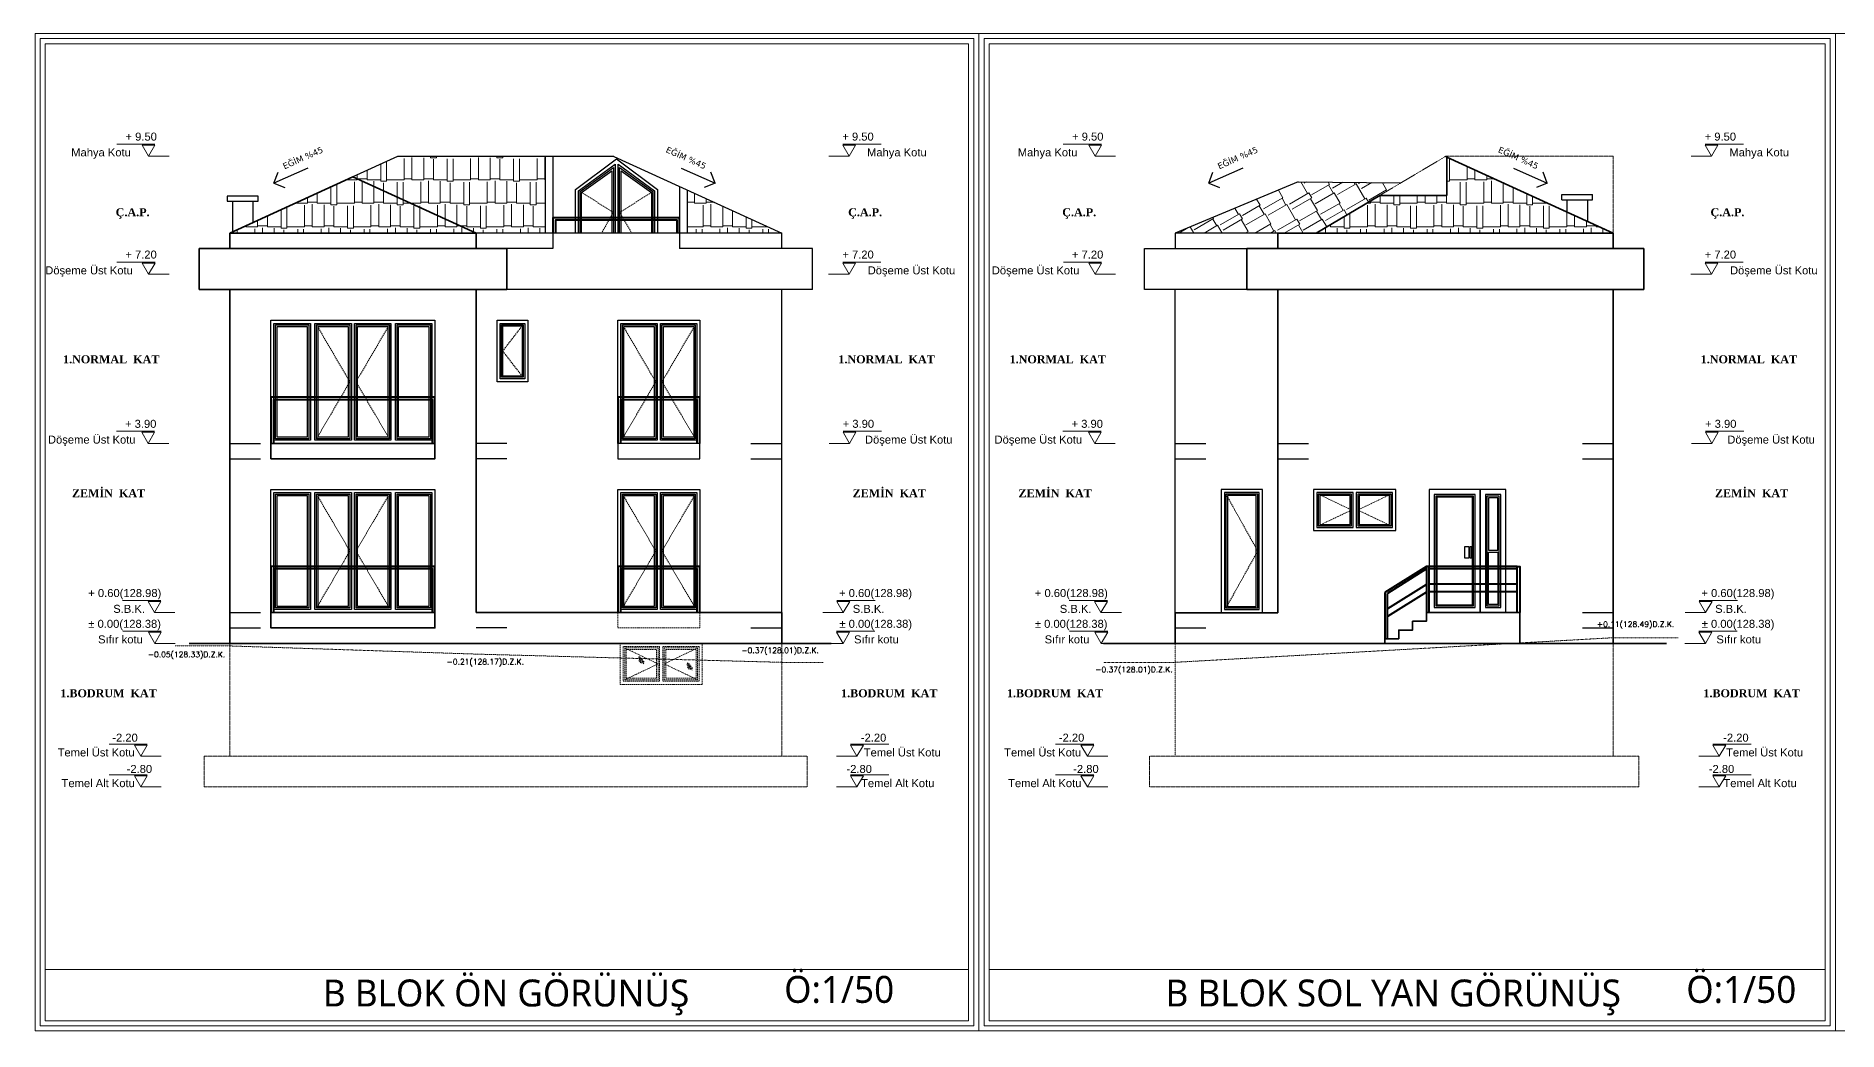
# Model space of a CAD drawing. Header units: millimetres. Extents: x 14753 to 45183, y 5640 to 19518.
# Drawn here: x 30162 to 33676, y 15623 to 17563 of the extents above; entities that cross this region are included whole.
import ezdxf

# ---------------------------------------------------------------- set-up
doc = ezdxf.new("R2010")
doc.units = ezdxf.units.MM
for name, pattern in [('ACAD_ISO02W100', [15, 12, -3]), ('DASHDOT2', [0.5, 0.25, -0.125, 0, -0.125]), ('DASHED2', [0.375, 0.25, -0.125]), ('HIDDEN', [0.375, 0.25, -0.125])]:
    doc.linetypes.add(name, pattern=pattern)
for name, color, linetype, lineweight in [('A Antet', 35, 'Continuous', 18), ('CERCEVE', 66, 'Continuous', 0), ('Görüneyen', 250, 'HIDDEN', 0), ('k görünüşön', 65, 'Continuous', 35), ('k ic olcu', 254, 'Continuous', 18), ('k kot', 31, 'Continuous', 20), ('k pencere', 4, 'Continuous', 25), ('k tarama', 252, 'Continuous', 9), ('kesiklii çizgi', 244, 'ACAD_ISO02W100', 5), ('korkuluk', 6, 'Continuous', 40), ('YAZI', 1, 'Continuous', 0)]:
    doc.layers.add(name, color=color, linetype=linetype, lineweight=lineweight)
doc.layers.add('pencere', color=2, linetype='Continuous')
doc.layers.add('YAzı', color=7, linetype='Continuous')
doc.styles.add('OLCU', font='romans.shx')
doc.styles.get("Standard").update_dxf_attribs({"font": 'arial.ttf'})

# ---------------------------------------------------------------- blocks, each defined once
blk = doc.blocks.new('kot1')
for p, q in [((578801, 90015.5), (578761, 90015.5)), ((578788.5, 90039.1), (578863, 90039.1))]:
    blk.add_line(p, q)
blk.add_lwpolyline([(578813.5, 90037.1), (578788.5, 90037.1), (578801, 90015.5)], close=True)
blk = doc.blocks.new('k4')
at = {"layer": 'YAZI', "xscale": -1}
for p in [(976925, 4460772.3), (976925.1, 4460542.4), (976924.4, 4460212.4), (976936.5, 4459882.4), (976937.1, 4459822.4), (976909.9, 4459602.4), (976909.9, 4459542.4)]:
    blk.add_blockref('kot1', p, dxfattribs=at)
at = {"layer": 'YAZI'}
for s, p in [('Mahya Kotu', (397973.2, 4550787.5, 574.2)), ('+ 9.50', (398079.1, 4550818.2, 574.2)), ('+ 7.20', (398078.8, 4550588.2, 574.2)), ('Döşeme Üst Kotu', (397922.6, 4550557.4, 574.2)), ('Döşeme Üst Kotu', (397927.9, 4550227.4, 574.2)), ('+ 3.90', (398078.1, 4550258.2, 574.2)), ('+ 0.60(128.98)', (398006.5, 4549928.2, 574.2)), ('S.B.K.', (398055.2, 4549897.4, 574.2)), ('± 0.00(128.38)', (398006.6, 4549868.2, 574.2)), ('Sıfır kotu', (398025.6, 4549837.8, 574.2)), ('-2.20', (398053.3, 4549646.2, 574.2)), ('Temel Üst Kotu', (397946.7, 4549617.4, 574.2)), ('Temel Alt Kotu', (397954.4, 4549557.5, 459.4)), ('-2.80', (398081.3, 4549585.2, 459.4))]:
    blk.add_text(s, height=15.6, dxfattribs=at).set_placement(p)
at = {"layer": 'YAZI', "char_height": 15.6, "width": 230.85, "attachment_point": 2}
for s, insert in [('{\\fTimes New Roman|b1|i0|c162|p18;Ç.A.P.}', (398093, 4550686.3, 0)), ('{\\fTimes New Roman|b1|i0|c162|p18;1.NORMAL  KAT}', (398051.2, 4550399.6, 0)), ('{\\fTimes New Roman|b1|i0|c162|p18;ZEMİN  KAT}', (398046, 4550138.5, 0)), ('{\\fTimes New Roman|b1|i0|c162|p18;1.BODRUM  KAT}', (398046, 4549748.4, 0))]:
    blk.add_mtext(s, dxfattribs=dict(at, insert=insert))
blk = doc.blocks.new('k3')
at = {"layer": 'YAZI'}
for p in [(-179475, 4460772.3), (-179475.1, 4460542.4), (-179474.4, 4460212.4), (-179486.5, 4459882.4), (-179487.1, 4459822.4), (-179459.9, 4459602.4), (-179459.9, 4459542.4)]:
    blk.add_blockref('kot1', p, dxfattribs=at)
for s, p in [('+ 9.50', (399312.5, 4550818.2, 574.2)), ('Mahya Kotu', (399360.7, 4550787.5, 574.2)), ('+ 7.20', (399312.6, 4550588.2, 574.2)), ('Döşeme Üst Kotu', (399362, 4550557.4, 574.2)), ('+ 3.90', (399313.3, 4550258.2, 574.2)), ('Döşeme Üst Kotu', (399356.7, 4550227.4, 574.2)), ('+ 0.60(128.98)', (399306.2, 4549928.2, 574.2)), ('S.B.K.', (399332.9, 4549897.4, 574.2)), ('± 0.00(128.38)', (399306.9, 4549868.2, 574.2)), ('Sıfır kotu', (399335.4, 4549837.8, 574.2)), ('-2.20', (399348.6, 4549646.2, 574.2)), ('Temel Üst Kotu', (399354.3, 4549617.4, 574.2)), ('-2.80', (399320.6, 4549585.2, 459.4)), ('Temel Alt Kotu', (399349.1, 4549557.5, 459.4))]:
    blk.add_text(s, height=15.6, dxfattribs=at).set_placement(p)
at = {"layer": 'YAZI', "char_height": 15.6, "width": 230.85, "attachment_point": 2}
for s, insert in [('{\\fTimes New Roman|b1|i0|c162|p18;Ç.A.P.}', (399357, 4550686.3, 0)), ('{\\fTimes New Roman|b1|i0|c162|p18;1.NORMAL  KAT}', (399398.8, 4550399.6, 0)), ('{\\fTimes New Roman|b1|i0|c162|p18;ZEMİN  KAT}', (399404, 4550138.5, 0)), ('{\\fTimes New Roman|b1|i0|c162|p18;1.BODRUM  KAT}', (399404, 4549748.4, 0))]:
    blk.add_mtext(s, dxfattribs=dict(at, insert=insert))

msp = doc.modelspace()

# ---------------------------------------------------------------- hatches: boundary and pattern name
at = {"layer": 'k tarama'}
h = msp.add_hatch(dxfattribs=at)
h.set_pattern_fill('AR-RSHKE', color=256, scale=0.15)
h.paths.add_polyline_path([(31155.2, 17327.8), (30867.2, 17327.8), (30780.2, 17288), (31020.2, 17178.4), (31155.2, 17178.4)])
h.paths.add_polyline_path([(31432.2, 17262.5), (31432.2, 17178.4), (31616.2, 17178.4)])
h.paths.add_polyline_path([(30780.2, 17288), (30540.2, 17178.4), (31020.2, 17178.4)])
h = msp.add_hatch(dxfattribs=at)
h.set_pattern_fill('AR-RSHKE', color=256, scale=0.15)
h.paths.add_polyline_path([(32913.4, 17326.4), (32913.4, 17251.9), (32782.4, 17251.9), (32658.3, 17178.4), (33237.4, 17178.4)])
h = msp.add_hatch(dxfattribs=at)
h.set_pattern_fill('AR-RSHKE', color=256, scale=0.15, angle=120)
h.paths.add_polyline_path([(32658.3, 17178.4), (32782.4, 17251.9), (32823.4, 17276.2), (32623.4, 17278.4), (32383.4, 17178.4), (32583.4, 17178.4)])

# ---------------------------------------------------------------- linework, layer by layer
at = {"layer": 'CERCEVE'}
for p, q in [((30180.3, 15742.6), (31980.7, 15742.6)), ((32020.7, 15742.6), (33650.8, 15742.6))]:
    msp.add_line(p, q, dxfattribs=at)
for points in [[(30160.3, 15622.6), (32000.7, 15622.6), (32000.7, 17567.6), (30160.3, 17567.6)], [(32000.7, 15622.6), (33670.8, 15622.6), (33670.8, 17567.6), (32000.7, 17567.6)], [(33670.8, 15622.6), (35581.7, 15622.6), (35581.7, 17567.6), (33670.8, 17567.6)], [(30170.3, 15632.6), (31990.7, 15632.6), (31990.7, 17557.6), (30170.3, 17557.6)], [(30180.3, 15642.6), (31980.7, 15642.6), (31980.7, 17547.6), (30180.3, 17547.6)], [(32010.7, 15632.6), (33660.8, 15632.6), (33660.8, 17557.6), (32010.7, 17557.6)], [(32020.7, 15642.6), (33650.8, 15642.6), (33650.8, 17547.6), (32020.7, 17547.6)]]:
    msp.add_lwpolyline(points, close=True, dxfattribs=at)
at = {"layer": 'Görüneyen'}
for p, q in [((32910.4, 17327.8), (32782.4, 17251.9)), ((32910.4, 17328.4), (33237.4, 17328.4)), ((32910.4, 17327.8), (32910.4, 17328.4)), ((32910.4, 17327.8), (32913.4, 17326.4)), ((33237.4, 17178.4), (33237.4, 17328.4))]:
    msp.add_line(p, q, dxfattribs=at)
at = {"layer": 'Görüneyen', "ltscale": 10}
for p, q in [((31226.2, 17257.8), (31288.2, 17218.4)), ((31362.2, 17257.8), (31300.2, 17218.4)), ((31288.2, 17218.4), (31264.8, 17178.4)), ((31300.2, 17218.4), (31323.7, 17178.4)), ((30709.2, 16999.4), (30774.2, 16888.4)), ((30851.2, 16999.4), (30786.2, 16888.4)), ((31110.2, 16997.4), (31072.2, 16948.4)), ((31305.7, 16999.4), (31370.7, 16888.4)), ((31447.7, 16999.4), (31382.7, 16888.4)), ((31072.2, 16948.4), (31110.2, 16899.4)), ((30774.2, 16888.4), (30709.2, 16777.4)), ((30786.2, 16888.4), (30851.2, 16777.4)), ((31370.7, 16888.4), (31305.7, 16777.4)), ((31382.7, 16888.4), (31447.7, 16777.4)), ((30709.2, 16669.4), (30774.2, 16558.4)), ((30851.2, 16669.4), (30786.2, 16558.4)), ((31305.7, 16669.4), (31370.7, 16558.4)), ((31447.7, 16669.4), (31382.7, 16558.4)), ((32482.4, 16669.4), (32544.4, 16558.4)), ((32662.4, 16669.4), (32727.4, 16638.4)), ((32804.4, 16669.4), (32739.4, 16638.4)), ((32727.4, 16638.4), (32662.4, 16607.4)), ((32739.4, 16638.4), (32804.4, 16607.4)), ((30774.2, 16558.4), (30709.2, 16447.4)), ((30786.2, 16558.4), (30851.2, 16447.4)), ((31370.7, 16558.4), (31305.7, 16447.4)), ((31382.7, 16558.4), (31447.7, 16447.4)), ((32544.4, 16558.4), (32482.4, 16447.4)), ((31310.2, 16369.4), (31375.2, 16338.4)), ((31375.2, 16338.4), (31310.2, 16307.4)), ((31344.2, 16339.9), (31337.1, 16349.9)), ((31347.5, 16338.7), (31337.6, 16352.5)), ((31341.6, 16340.2), (31337.6, 16345.7)), ((31347.8, 16341.7), (31340.4, 16352)), ((31452.2, 16369.4), (31387.2, 16338.4)), ((31387.2, 16338.4), (31452.2, 16307.4)), ((31438.6, 16327.5), (31431.4, 16337.5)), ((31441.9, 16326.4), (31432, 16340.2)), ((31442.2, 16329.3), (31434.8, 16339.7)), ((31435.9, 16327.8), (31431.9, 16333.4))]:
    msp.add_line(p, q, dxfattribs=at)
for points in [[(31456.7, 16438.4), (31296.7, 16438.4), (31296.7, 16408.4), (31456.7, 16408.4)], [(31301.2, 16298.4), (31461.2, 16298.4), (31461.2, 16378.4), (31301.2, 16378.4)], [(31378.2, 16372.4), (31307.2, 16372.4), (31307.2, 16304.4), (31378.2, 16304.4)], [(31375.2, 16369.4), (31310.2, 16369.4), (31310.2, 16307.4), (31375.2, 16307.4)], [(31372.2, 16366.4), (31313.2, 16366.4), (31313.2, 16310.4), (31372.2, 16310.4)], [(31384.2, 16372.4), (31384.2, 16304.4), (31455.2, 16304.4), (31455.2, 16372.4)], [(31387.2, 16369.4), (31387.2, 16307.4), (31452.2, 16307.4), (31452.2, 16369.4)], [(31390.2, 16366.4), (31390.2, 16310.4), (31449.2, 16310.4), (31449.2, 16366.4)]]:
    msp.add_lwpolyline(points, close=True, dxfattribs=at)
at = {"layer": 'k görünüşön'}
for p, q in [((32913.4, 17326.4), (33237.4, 17178.4)), ((32913.4, 17251.9), (32913.4, 17326.4)), ((30780.2, 17288), (30540.2, 17178.4)), ((30780.2, 17288), (31020.2, 17178.4)), ((32782.4, 17251.9), (32658.3, 17178.4)), ((32913.4, 17251.9), (32782.4, 17251.9)), ((31080.2, 17148.4), (30480.2, 17148.4)), ((30480.2, 17068.4), (30480.2, 17148.4)), ((30540.2, 17148.4), (30540.2, 17178.4)), ((31020.2, 17178.4), (30540.2, 17178.4)), ((31020.2, 17148.4), (31020.2, 17178.4)), ((31080.2, 17068.4), (31080.2, 17148.4)), ((32523.4, 17148.4), (33297.4, 17148.4)), ((32523.4, 17068.4), (32523.4, 17148.4)), ((32583.4, 17148.4), (32583.4, 17178.4)), ((32583.4, 17178.4), (33237.4, 17178.4)), ((33237.4, 17148.4), (33237.4, 17178.4)), ((33297.4, 17068.4), (33297.4, 17148.4)), ((31080.2, 17068.4), (30480.2, 17068.4)), ((30540.2, 16378.4), (30540.2, 17068.4)), ((31020.2, 17068.4), (31020.2, 16438.4)), ((32523.4, 17068.4), (33297.4, 17068.4)), ((33237.4, 16378.4), (33237.4, 17068.4)), ((31616.2, 16438.4), (31020.2, 16438.4)), ((31616.2, 16378.4), (31616.2, 16438.4)), ((31712.7, 16378.4), (30460.7, 16378.4)), ((33341.3, 16378.4), (32243.5, 16378.4))]:
    msp.add_line(p, q, dxfattribs=at)
for points in [[(32583.4, 17068.4), (32583.4, 16438.1), (32383.4, 16438.1), (32383.4, 16378.4)], [(33055.4, 16378.4), (33055.4, 16438.4), (32873.4, 16438.4), (32873.4, 16421.4), (32846.4, 16421.4), (32846.4, 16404.4), (32819.4, 16404.4), (32819.4, 16387.4), (32792.4, 16387.4), (32792.4, 16378.4)]]:
    msp.add_lwpolyline(points, dxfattribs=at)
for points in [[(30940.2, 16768.4), (30620.2, 16768.4), (30620.2, 16738.4), (30940.2, 16738.4)], [(30940.2, 16438.4), (30620.2, 16438.4), (30620.2, 16408.4), (30940.2, 16408.4)]]:
    msp.add_lwpolyline(points, close=True, dxfattribs=at)
at = {"layer": 'k pencere'}
for p, q in [((30867.2, 17327.8), (30780.2, 17288)), ((31289.2, 17327.8), (30867.2, 17327.8)), ((31155.2, 17327.8), (31155.2, 17178.4)), ((31170.2, 17327.8), (31170.2, 17148.4)), ((31289.2, 17327.8), (31616.2, 17178.4)), ((30692.4, 17305.2), (30626.3, 17275.8)), ((30626.3, 17275.8), (30634.2, 17296.9)), ((31420, 17305.2), (31486.2, 17275.8)), ((31486.2, 17275.8), (31478.2, 17296.9)), ((32515.2, 17305.2), (32449.1, 17275.8)), ((32449.1, 17275.8), (32457, 17296.9)), ((33042.8, 17305.2), (33108.9, 17275.8)), ((33108.9, 17275.8), (33101, 17296.9)), ((30626.3, 17275.8), (30647.3, 17267.5)), ((31417.2, 17269.3), (31417.2, 17148.4)), ((31432.2, 17262.5), (31432.2, 17178.4)), ((31486.2, 17275.8), (31465.1, 17267.5)), ((32623.4, 17278.4), (32383.4, 17178.4)), ((32449.1, 17275.8), (32470.1, 17267.5)), ((32623.4, 17278.4), (32823.4, 17276.2)), ((33108.9, 17275.8), (33087.9, 17267.5)), ((33137.4, 17253.4), (33197.4, 17253.4)), ((33137.4, 17243.4), (33137.4, 17253.4)), ((33197.4, 17243.4), (33197.4, 17253.4)), ((30545.2, 17240.7), (30545.2, 17180.7)), ((30585.2, 17240.7), (30585.2, 17199)), ((33137.4, 17243.4), (33197.4, 17243.4)), ((33147.4, 17243.4), (33147.4, 17219.5)), ((33187.4, 17243.4), (33187.4, 17201.2)), ((31616.2, 17178.4), (31020.2, 17178.4)), ((31170.2, 17148.4), (31080.2, 17148.4)), ((31676.2, 17148.4), (31417.2, 17148.4)), ((31616.2, 17148.4), (31616.2, 17178.4)), ((31676.2, 17068.4), (31676.2, 17148.4)), ((31676.2, 17068.4), (31080.2, 17068.4)), ((31616.2, 16438.4), (31616.2, 17068.4))]:
    msp.add_line(p, q, dxfattribs=at)
at = {"layer": 'k pencere', "ltscale": 1.5}
for p, q in [((30540.2, 16768.4), (30600.2, 16768.4)), ((31080.2, 16768.4), (31020.2, 16768.4)), ((31556.2, 16768.4), (31616.2, 16768.4)), ((32383.4, 16768.4), (32443.4, 16768.4)), ((32583.4, 16768.4), (32643.4, 16768.4)), ((33177.4, 16768.4), (33237.4, 16768.4)), ((30540.2, 16738.4), (30600.2, 16738.4)), ((31080.2, 16738.4), (31020.2, 16738.4)), ((31556.2, 16738.4), (31616.2, 16738.4)), ((32383.4, 16738.4), (32443.4, 16738.4)), ((32583.4, 16738.4), (32643.4, 16738.4)), ((33177.4, 16738.4), (33237.4, 16738.4)), ((30540.2, 16438.4), (30600.2, 16438.4)), ((30540.2, 16408.4), (30600.2, 16408.4)), ((31080.2, 16438.4), (31020.2, 16438.4)), ((31080.2, 16408.4), (31020.2, 16408.4)), ((31556.2, 16438.4), (31616.2, 16438.4)), ((31556.2, 16408.4), (31616.2, 16408.4)), ((32383.4, 16438.4), (32443.4, 16438.4)), ((32383.4, 16408.4), (32443.4, 16408.4)), ((33177.4, 16438.4), (33237.4, 16438.4)), ((33177.4, 16408.4), (33237.4, 16408.4))]:
    msp.add_line(p, q, dxfattribs=at)
at = {"layer": 'k pencere'}
for points in [[(30535.2, 17240.7), (30595.2, 17240.7), (30595.2, 17250.7), (30535.2, 17250.7)], [(31456.7, 16768.4), (31296.7, 16768.4), (31296.7, 16738.4), (31456.7, 16738.4)]]:
    msp.add_lwpolyline(points, close=True, dxfattribs=at)
for points in [[(32523.4, 17068.4), (32323.4, 17068.4), (32323.4, 17148.4), (32523.4, 17148.4)], [(32583.4, 17178.4), (32383.4, 17178.4), (32383.4, 17148.4)], [(32383.4, 16438.4), (32383.4, 17068.4)]]:
    msp.add_lwpolyline(points, dxfattribs=at)
at = {"layer": 'kesiklii çizgi', "color": 4, "linetype": 'DASHED2'}
for p, q in [((30540.2, 16158.4), (30540.2, 16378.4)), ((31616.2, 16158.4), (31616.2, 16378.4)), ((33237.4, 16158.4), (33237.4, 16378.4)), ((31666.2, 16158.4), (30490.2, 16158.4)), ((30490.2, 16098.4), (30490.2, 16158.4)), ((31666.2, 16098.4), (31666.2, 16158.4)), ((32333.4, 16158.4), (33287.4, 16158.4)), ((32333.4, 16098.4), (32333.4, 16158.4)), ((33287.4, 16098.4), (33287.4, 16158.4)), ((31666.2, 16098.4), (30490.2, 16098.4)), ((32333.4, 16098.4), (33287.4, 16098.4))]:
    msp.add_line(p, q, dxfattribs=at)
at = {"layer": 'kesiklii çizgi', "color": 4, "linetype": 'DASHDOT2'}
for points in [[(30433.8, 16373.4), (30540.2, 16373.4), (31022.1, 16357.4), (31616.2, 16341.4), (31697.3, 16341.4)], [(32243.5, 16341.4), (32383.4, 16341.4), (33237.4, 16389.4), (33364.4, 16389.4)], [(32383.4, 16378.4), (32383.4, 16158.4)]]:
    msp.add_lwpolyline(points, dxfattribs=at)
at = {"layer": 'korkuluk'}
for p, q in [((32873.4, 16528.4), (32792.4, 16477.4)), ((32873.4, 16523.4), (32797.4, 16475.5)), ((33050.4, 16528.4), (32878.4, 16528.4)), ((33050.4, 16523.4), (32878.4, 16523.4)), ((32873.4, 16493.4), (32797.4, 16445.5)), ((32873.4, 16478.4), (32797.4, 16430.5)), ((33050.4, 16493.7), (32878.4, 16493.7)), ((33050.4, 16478.7), (32878.4, 16478.7))]:
    msp.add_line(p, q, dxfattribs=at)
for points in [[(31417.2, 17178.4), (31417.2, 17208.4), (31170.2, 17208.4), (31170.2, 17178.4)], [(31412.2, 17178.4), (31412.2, 17203.4), (31175.2, 17203.4), (31175.2, 17178.4)], [(30940.2, 16768.4), (30940.2, 16858.4), (30620.2, 16858.4), (30620.2, 16768.4)], [(30935.2, 16768.4), (30935.2, 16853.4), (30625.2, 16853.4), (30625.2, 16768.4)], [(31456.7, 16768.4), (31456.7, 16858.4), (31296.7, 16858.4), (31296.7, 16768.4)], [(31451.7, 16768.4), (31451.7, 16853.4), (31301.7, 16853.4), (31301.7, 16768.4)], [(30940.2, 16438.4), (30940.2, 16528.4), (30620.2, 16528.4), (30620.2, 16438.4)], [(30935.2, 16438.4), (30935.2, 16523.4), (30625.2, 16523.4), (30625.2, 16438.4)], [(31456.7, 16438.4), (31456.7, 16528.4), (31296.7, 16528.4), (31296.7, 16438.4)], [(31451.7, 16438.4), (31451.7, 16523.4), (31301.7, 16523.4), (31301.7, 16438.4)], [(32878.4, 16438.4), (32878.4, 16528.4), (32873.4, 16528.4), (32873.4, 16438.4)], [(33050.4, 16438.4), (33050.4, 16528.4), (33055.4, 16528.4), (33055.4, 16438.4)], [(32792.4, 16477.4), (32792.4, 16387.4)], [(32797.4, 16387.4), (32797.4, 16475.5)]]:
    msp.add_lwpolyline(points, dxfattribs=at)
at = {"layer": 'pencere', "color": 128, "true_color": 0x004d39}
for points in [[(31214.2, 17178.4), (31214.2, 17263.2), (31294.2, 17323.4)], [(31294.2, 17323.4), (31374.2, 17263.2), (31374.2, 17178.4)], [(31220.2, 17178.4), (31220.2, 17260.5), (31291.2, 17312.8), (31291.2, 17178.4)], [(31223.2, 17178.4), (31223.2, 17259.2), (31288.2, 17306.2), (31288.2, 17178.4)], [(31226.2, 17178.4), (31226.2, 17257.8), (31285.2, 17299.5), (31285.2, 17178.4)], [(31297.2, 17178.4), (31297.2, 17312.8), (31368.2, 17260.5), (31368.2, 17178.4)], [(31300.2, 17178.4), (31300.2, 17306.2), (31365.2, 17259.2), (31365.2, 17178.4)], [(31303.2, 17178.4), (31303.2, 17299.5), (31362.2, 17257.8), (31362.2, 17178.4)]]:
    msp.add_lwpolyline(points, dxfattribs=at)
for points in [[(30940.2, 16768.4), (30620.2, 16768.4), (30620.2, 17008.4), (30940.2, 17008.4)], [(31121.2, 16888.4), (31061.2, 16888.4), (31061.2, 17008.4), (31121.2, 17008.4)], [(31456.7, 16768.4), (31296.7, 16768.4), (31296.7, 17008.4), (31456.7, 17008.4)], [(30697.2, 17002.4), (30697.2, 16774.4), (30626.2, 16774.4), (30626.2, 17002.4)], [(30694.2, 16999.4), (30694.2, 16777.4), (30629.2, 16777.4), (30629.2, 16999.4)], [(30691.2, 16996.4), (30691.2, 16780.4), (30632.2, 16780.4), (30632.2, 16996.4)], [(30777.2, 17002.4), (30777.2, 16774.4), (30706.2, 16774.4), (30706.2, 17002.4)], [(30774.2, 16999.4), (30774.2, 16777.4), (30709.2, 16777.4), (30709.2, 16999.4)], [(30771.2, 16996.4), (30771.2, 16780.4), (30712.2, 16780.4), (30712.2, 16996.4)], [(30783.2, 17002.4), (30854.2, 17002.4), (30854.2, 16774.4), (30783.2, 16774.4)], [(30786.2, 16999.4), (30851.2, 16999.4), (30851.2, 16777.4), (30786.2, 16777.4)], [(30789.2, 16996.4), (30848.2, 16996.4), (30848.2, 16780.4), (30789.2, 16780.4)], [(30863.2, 17002.4), (30934.2, 17002.4), (30934.2, 16774.4), (30863.2, 16774.4)], [(30866.2, 16999.4), (30931.2, 16999.4), (30931.2, 16777.4), (30866.2, 16777.4)], [(30869.2, 16996.4), (30928.2, 16996.4), (30928.2, 16780.4), (30869.2, 16780.4)], [(31115.2, 16894.4), (31067.2, 16894.4), (31067.2, 17002.4), (31115.2, 17002.4)], [(31112.2, 16897.4), (31070.2, 16897.4), (31070.2, 16999.4), (31112.2, 16999.4)], [(31110.2, 16899.4), (31072.2, 16899.4), (31072.2, 16997.4), (31110.2, 16997.4)], [(31373.7, 17002.4), (31373.7, 16774.4), (31302.7, 16774.4), (31302.7, 17002.4)], [(31370.7, 16999.4), (31370.7, 16777.4), (31305.7, 16777.4), (31305.7, 16999.4)], [(31367.7, 16996.4), (31367.7, 16780.4), (31308.7, 16780.4), (31308.7, 16996.4)], [(31379.7, 17002.4), (31450.7, 17002.4), (31450.7, 16774.4), (31379.7, 16774.4)], [(31382.7, 16999.4), (31447.7, 16999.4), (31447.7, 16777.4), (31382.7, 16777.4)], [(31385.7, 16996.4), (31444.7, 16996.4), (31444.7, 16780.4), (31385.7, 16780.4)], [(30940.2, 16438.4), (30620.2, 16438.4), (30620.2, 16678.4), (30940.2, 16678.4)], [(30697.2, 16672.4), (30697.2, 16444.4), (30626.2, 16444.4), (30626.2, 16672.4)], [(30694.2, 16669.4), (30694.2, 16447.4), (30629.2, 16447.4), (30629.2, 16669.4)], [(30691.2, 16666.4), (30691.2, 16450.4), (30632.2, 16450.4), (30632.2, 16666.4)], [(30777.2, 16672.4), (30777.2, 16444.4), (30706.2, 16444.4), (30706.2, 16672.4)], [(30774.2, 16669.4), (30774.2, 16447.4), (30709.2, 16447.4), (30709.2, 16669.4)], [(30771.2, 16666.4), (30771.2, 16450.4), (30712.2, 16450.4), (30712.2, 16666.4)], [(30783.2, 16672.4), (30854.2, 16672.4), (30854.2, 16444.4), (30783.2, 16444.4)], [(30786.2, 16669.4), (30851.2, 16669.4), (30851.2, 16447.4), (30786.2, 16447.4)], [(30789.2, 16666.4), (30848.2, 16666.4), (30848.2, 16450.4), (30789.2, 16450.4)], [(30863.2, 16672.4), (30934.2, 16672.4), (30934.2, 16444.4), (30863.2, 16444.4)], [(30866.2, 16669.4), (30931.2, 16669.4), (30931.2, 16447.4), (30866.2, 16447.4)], [(30869.2, 16666.4), (30928.2, 16666.4), (30928.2, 16450.4), (30869.2, 16450.4)], [(31456.7, 16438.4), (31296.7, 16438.4), (31296.7, 16678.4), (31456.7, 16678.4)], [(31373.7, 16672.4), (31373.7, 16444.4), (31302.7, 16444.4), (31302.7, 16672.4)], [(31370.7, 16669.4), (31370.7, 16447.4), (31305.7, 16447.4), (31305.7, 16669.4)], [(31367.7, 16666.4), (31367.7, 16450.4), (31308.7, 16450.4), (31308.7, 16666.4)], [(31379.7, 16672.4), (31450.7, 16672.4), (31450.7, 16444.4), (31379.7, 16444.4)], [(31382.7, 16669.4), (31447.7, 16669.4), (31447.7, 16447.4), (31382.7, 16447.4)], [(31385.7, 16666.4), (31444.7, 16666.4), (31444.7, 16450.4), (31385.7, 16450.4)], [(32473.4, 16438.4), (32553.4, 16438.4), (32553.4, 16678.4), (32473.4, 16678.4)], [(32479.4, 16672.4), (32479.4, 16444.4), (32547.4, 16444.4), (32547.4, 16672.4)], [(32482.4, 16669.4), (32482.4, 16447.4), (32544.4, 16447.4), (32544.4, 16669.4)], [(32485.4, 16666.4), (32485.4, 16450.4), (32541.4, 16450.4), (32541.4, 16666.4)], [(32653.4, 16598.4), (32813.4, 16598.4), (32813.4, 16678.4), (32653.4, 16678.4)], [(32730.4, 16672.4), (32659.4, 16672.4), (32659.4, 16604.4), (32730.4, 16604.4)], [(32727.4, 16669.4), (32662.4, 16669.4), (32662.4, 16607.4), (32727.4, 16607.4)], [(32724.4, 16666.4), (32665.4, 16666.4), (32665.4, 16610.4), (32724.4, 16610.4)], [(32736.4, 16672.4), (32736.4, 16604.4), (32807.4, 16604.4), (32807.4, 16672.4)], [(32739.4, 16669.4), (32739.4, 16607.4), (32804.4, 16607.4), (32804.4, 16669.4)], [(32742.4, 16666.4), (32742.4, 16610.4), (32801.4, 16610.4), (32801.4, 16666.4)], [(32878.4, 16438.4), (32978.4, 16438.4), (32978.4, 16678.4), (32878.4, 16678.4)], [(32888.4, 16448.4), (32968.4, 16448.4), (32968.4, 16668.4), (32888.4, 16668.4)], [(32891.4, 16451.4), (32965.4, 16451.4), (32965.4, 16665.4), (32891.4, 16665.4)], [(32893.4, 16453.4), (32963.4, 16453.4), (32963.4, 16663.4), (32893.4, 16663.4)], [(32978.4, 16438.4), (33028.4, 16438.4), (33028.4, 16678.4), (32978.4, 16678.4)], [(32988.4, 16448.4), (33018.4, 16448.4), (33018.4, 16668.4), (32988.4, 16668.4)], [(32991.4, 16451.4), (33015.4, 16451.4), (33015.4, 16665.4), (32991.4, 16665.4)], [(32994.4, 16560.4), (33012.4, 16560.4), (33012.4, 16662.4), (32994.4, 16662.4)], [(32948.2, 16567.3), (32956, 16567.3), (32956, 16544.6), (32948.2, 16544.6)], [(32958.5, 16567.3), (32961, 16567.3), (32961, 16544.6), (32958.5, 16544.6)], [(32994.4, 16556.4), (33012.4, 16556.4), (33012.4, 16454.4), (32994.4, 16454.4)]]:
    msp.add_lwpolyline(points, close=True, dxfattribs=at)

# ---------------------------------------------------------------- block references
at = {"layer": 'k ic olcu'}
for name, p in [('k4', (-367742.3, -4533459.5)), ('k3', (-367578.1, -4533459.5)), ('k4', (-365896.7, -4533459.5)), ('k3', (-365896.7, -4533459.5))]:
    msp.add_blockref(name, p, dxfattribs=at)

# ---------------------------------------------------------------- texts
at = {"layer": 'A Antet', "color": 53, "char_height": 52.5, "attachment_point": 1}
for s, width, gutter_width, insert in [('{\\fSegoe UI|b0|i0|c162|p34;Ö:1/50}', 247.734, 9.38, (31621, 15729.9, -574.2)), ('{\\fSegoe UI|b0|i0|c162|p34;Ö:1/50}', 247.734, 9.38, (33380, 15729.9, -574.2)), ('{\\fSegoe UI|b0|i0|c162|p34;B BLOK ÖN GÖRÜNÜŞ}', 1034.775, 12.5, (30721.6, 15722.9, -574.2)), ('{\\fSegoe UI|b0|i0|c162|p34;B BLOK SOL YAN GÖRÜNÜŞ}', 1034.775, 12.5, (32364.7, 15722.9, -574.2))]:
    msp.add_mtext_dynamic_manual_height_columns(s, width=width, gutter_width=gutter_width, heights=[0], dxfattribs=dict(at, insert=insert))
at = {"layer": 'k kot', "style": 'OLCU'}
for s, p in [('+0.11(128.49)D.Z.K.', (33205.7, 16410.3)), ('-0.05(128.33)D.Z.K.', (30380.3, 16351.3)), ('-0.21(128.17)D.Z.K.', (30963, 16337.1)), ('-0.37(128.01)D.Z.K.', (31537.7, 16359.3)), ('-0.37(128.01)D.Z.K.', (32227.6, 16322))]:
    msp.add_text(s, height=10.8, dxfattribs=at).set_placement(p)
at = {"layer": 'YAzı', "char_height": 12}
for insert, attachment_point, rotation in [((30723.6, 17336.4), 9, 23.9625), ((31388.9, 17336.4), 7, 336.0375), ((32546.3, 17336.4), 9, 23.9625), ((33011.7, 17336.4), 7, 336.0375)]:
    msp.add_mtext_dynamic_manual_height_columns('{\\fVerdana|b0|i0|c162|p34;EĞİM %45}', width=153.763, gutter_width=12.5, heights=[0], dxfattribs=dict(at, insert=insert, attachment_point=attachment_point, rotation=rotation))

doc.saveas('drawing.dxf')
